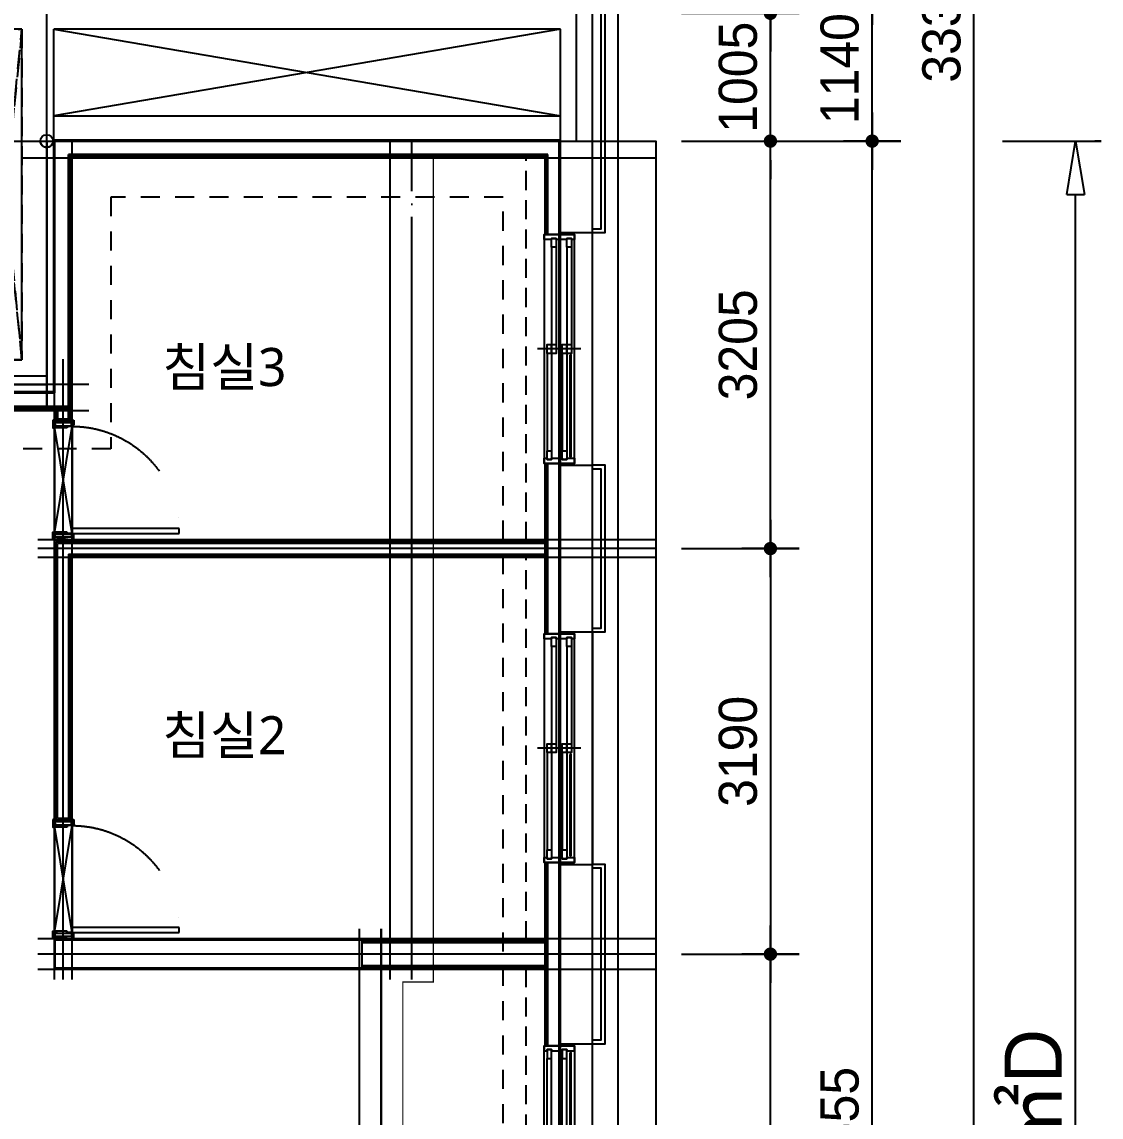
# Model space of a CAD drawing. Header units: millimetres. Extents: x 7086022 to 7120578, y 229555 to 276126.
# Drawn here: x 7112093 to 7120578, y 246333 to 254947 of the extents above; entities that cross this region are included whole.
import ezdxf
from ezdxf.enums import TextEntityAlignment as Align
from ezdxf.xclip import XClip

# ---------------------------------------------------------------- set-up
doc = ezdxf.new("R2010")
doc.units = ezdxf.units.MM
doc.header["$LTSCALE"] = 100
doc.header["$XCLIPFRAME"] = 2
for name, pattern in [('C-302-C-TF_84C+84D+84C$0$CEN', [62, 60, -1, 0, -1]), ('C-302-C-TF_84C+84D+84C$0$HID', [2.3, 1.5, -0.8]), ('C-302-C-TF_84C+84D+84C$0$HID_1', [2.3, 1.5, -0.8]), ('CEN', [62, 60, -1, 0, -1]), ('ST-DASH', [2.7, 1.5, -1.2]), ('U-84D-EX$0$CEN', [62, 60, -1, 0, -1]), ('U-84D-EX$0$DASHDOTX2', [2, 1, -0.5, 0, -0.5]), ('U-84D-EX$0$HID', [2.3, 1.5, -0.8])]:
    doc.linetypes.add(name, pattern=pattern)
doc.layers.get('Defpoints').update_dxf_attribs({"color": 149})
for name, color, linetype in [('AA-BORD-XREF', 15, 'Continuous'), ('BP', 7, 'Continuous'), ('C-302-C-TF_84C+84D+84C$0$CEN', 1, 'C-302-C-TF_84C+84D+84C$0$CEN'), ('C-302-C-TF_84C+84D+84C$0$COL', 2, 'Continuous'), ('C-302-C-TF_84C+84D+84C$0$OPEN', 1, 'C-302-C-TF_84C+84D+84C$0$HID'), ('C-302-C-TF_84C+84D+84C$0$S-구조선', 4, 'Continuous'), ('C-302-C-TF_84C+84D+84C$0$WAL', 3, 'Continuous'), ('CEN', 1, 'CEN'), ('DIM', 7, 'Continuous'), ('TEXT', 2, 'Continuous'), ('U-84D-EX$0$A-커텐박스', 11, 'U-84D-EX$0$HID'), ('U-84D-EX$0$C-DOOR', 1, 'Continuous'), ('U-84D-EX$0$CEN', 1, 'U-84D-EX$0$CEN'), ('U-84D-EX$0$CON', 2, 'Continuous'), ('U-84D-EX$0$DOR', 4, 'Continuous'), ('U-84D-EX$0$FIN', 5, 'Continuous'), ('U-84D-EX$0$INSUL_line', 8, 'Continuous'), ('U-84D-EX$0$S-ELE', 4, 'Continuous'), ('U-84D-EX$0$WIN', 4, 'Continuous'), ('U-84D-EX$0$발코니 입면선', 4, 'Continuous'), ('U-84D-EX$0$확장전', 4, 'U-84D-EX$0$HID'), ('결로방지', 4, 'ST-DASH'), ('기단부-석재', 6, 'Continuous')]:
    doc.layers.add(name, color=color, linetype=linetype)
for name, color, linetype, plot in [('C-302-C-TF_84C+84D+84C$0$기준점', 44, 'Continuous', False), ('CUT-LINE', 105, 'Continuous', False), ('Defpoint', 142, 'Continuous', False), ('U-84D-EX$0$MC', 152, 'Continuous', False), ('U-84D-EX$0$기준점', 44, 'Continuous', False)]:
    doc.layers.add(name, color=color, linetype=linetype, plot=plot)
doc.styles.add('굴림', font='')
doc.styles.add('돋움', font='')
doc.styles.add('맑은 고딕', font='')
doc.styles.get('굴림').set_extended_font_data('Gulim')
doc.styles.get('돋움').set_extended_font_data('Dotum')
doc.styles.get('맑은 고딕').set_extended_font_data('Malgun Gothic')
doc.dimstyles.new('CH-ARROW-100%', dxfattribs={"dimscale": 100, "dimtxt": 4.5, "dimasz": 4.2, "dimexe": 1.5, "dimexo": 2, "dimgap": 1, "dimtad": 1, "dimdec": 0, "dimlunit": 6, "dimtxsty": '돋움', "dimblk": 'CLOSEDBLANK', "dimcen": 1, "dimclrt": 91, "dimadec": 0, "dimazin": 0, "dimtfac": 1, "dimtdec": 0, "dimtix": 1, "dimtmove": 2, "dimatfit": 3, "dimldrblk": 'LEADER-AR', "dimfxl": 1, "dimarcsym": 0})
doc.dimstyles.new('NORMAL', dxfattribs={"dimscale": 40, "dimtxt": 3, "dimasz": 1.5, "dimexe": 1.5, "dimexo": 2, "dimgap": 1, "dimtad": 1, "dimdec": 0, "dimzin": 0, "dimdsep": 46, "dimtxsty": '돋움', "dimblk": 'DOT', "dimblk1": 'NONE', "dimblk2": 'TICK', "dimcen": 0, "dimdle": 1.5, "dimclrd": 7, "dimclre": 7, "dimclrt": 3, "dimadec": 0, "dimazin": 0, "dimtfac": 1, "dimtdec": 0, "dimtix": 1, "dimtmove": 2, "dimatfit": 3, "dimldrblk": 'DOT', "dimfxl": 1, "dimtolj": 1, "dimtzin": 0, "dimarcsym": 0})

# ---------------------------------------------------------------- blocks, each defined once
blk = doc.blocks.new('BORD-302')
at = {"layer": 'Defpoint'}
blk.add_lwpolyline([(-16495, 26275), (11010, 26275), (11010, -9445), (-16495, -9445)], close=True, dxfattribs=at)
blk = doc.blocks.new('C-302-C-TF_84C+84D+84C$0$A$C62283276')
at = {"layer": 'C-302-C-TF_84C+84D+84C$0$기준점'}
for q in [(0, 100), (100, 0)]:
    blk.add_line((0, 0), q, dxfattribs=at)
blk.add_circle((0, 0), 50, dxfattribs=at)
blk = doc.blocks.new('C-302-C-TF_84C+84D+84C$0$S-구조선')
at = {"layer": 'C-302-C-TF_84C+84D+84C$0$S-구조선', "linetype": 'C-302-C-TF_84C+84D+84C$0$HID_1'}
for p, q in [((-9450, 4760), (-9190, 2160)), ((-9450, 2160), (-9190, 4760))]:
    blk.add_line(p, q, dxfattribs=at)
blk.add_lwpolyline([(-9190, 4760), (-9450, 4760), (-9450, 2160), (-9190, 2160)], close=True, dxfattribs=at)
blk = doc.blocks.new('C-302-C-TF_84C+84D+84C', base_point=(0, 0))
at = {"layer": 'C-302-C-TF_84C+84D+84C$0$CEN'}
for p, q in [((0, -1915), (0, 1130)), ((4165, 0), (4165, 1005)), ((-195, 0), (4490, 0)), ((-4920, -1845), (0, -1845)), ((-5035, -1915), (0, -1915))]:
    blk.add_line(p, q, dxfattribs=at)
at = {"layer": 'C-302-C-TF_84C+84D+84C$0$COL'}
for p, q in [((4290, -135), (4290, 1275)), ((-195, 880), (-4795, 880)), ((-195, -1720), (-195, 880)), ((4040, 880), (55, 880)), ((55, -135), (55, 880)), ((4040, -135), (4040, 880)), ((-4795, -1720), (-195, -1720))]:
    blk.add_line(p, q, dxfattribs=at)
at = {"layer": 'C-302-C-TF_84C+84D+84C$0$OPEN'}
for p, q in [((-455, -1720), (-195, 880)), ((-455, 880), (-195, -1720))]:
    blk.add_line(p, q, dxfattribs=at)
at = {"layer": 'C-302-C-TF_84C+84D+84C$0$OPEN', "linetype": 'C-302-C-TF_84C+84D+84C$0$CEN'}
for p, q in [((55, 880), (4040, 200)), ((4040, 880), (55, 200))]:
    blk.add_line(p, q, dxfattribs=at)
at = {"layer": 'C-302-C-TF_84C+84D+84C$0$WAL'}
for p, q in [((55, 200), (4040, 200)), ((55, 10), (4040, 10))]:
    blk.add_line(p, q, dxfattribs=at)
at = {"layer": 'C-302-C-TF_84C+84D+84C$0$S-구조선', "xscale": -1}
blk.add_blockref('C-302-C-TF_84C+84D+84C$0$S-구조선', (-9645, -3880), dxfattribs=at)
at = {"layer": 'C-302-C-TF_84C+84D+84C$0$기준점'}
blk.add_blockref('C-302-C-TF_84C+84D+84C$0$A$C62283276', (0, 0), dxfattribs=at)
blk = doc.blocks.new('U-84D-EX$0$WIN_2_1800')
at = {"layer": 'U-84D-EX$0$WIN'}
blk.add_line((0, -290), (0, 50), dxfattribs=at)
at = {"layer": 'U-84D-EX$0$WIN', "color": 5, "linetype": 'Continuous'}
for p, q in [((-800, -60), (-35, -60)), ((35, -24), (800, -24)), ((35, -60), (800, -60)), ((-800, -96), (-35, -96)), ((35, -144), (800, -144)), ((-800, -180), (-35, -180)), ((-800, -216), (-35, -216)), ((35, -180), (800, -180))]:
    blk.add_line(p, q, dxfattribs=at)
at = {"layer": 'U-84D-EX$0$WIN'}
for points in [[(-860, -96), (-870, -96), (-870, -60), (-860, -60), (-860, 0), (-900, 0), (-900, -120), (-860, -120)], [(-900, 0), (900, 0), (900, -120), (-900, -120)], [(860, -24), (870, -24), (870, -60), (860, -60), (860, -120), (900, -120), (900, 0), (860, 0)], [(-870, -96), (-800, -96), (-800, -60), (-870, -60)], [(-35, -60), (35, -60), (35, -24), (-35, -24)], [(-35, -96), (35, -96), (35, -60), (-35, -60)], [(870, -24), (800, -24), (800, -60), (870, -60)], [(-860, -216), (-870, -216), (-870, -180), (-860, -180), (-860, -120), (-900, -120), (-900, -240), (-860, -240)], [(-900, -120), (900, -120), (900, -240), (-900, -240)], [(-35, -180), (35, -180), (35, -144), (-35, -144)], [(870, -144), (800, -144), (800, -180), (870, -180)], [(860, -144), (870, -144), (870, -180), (860, -180), (860, -240), (900, -240), (900, -120), (860, -120)], [(-870, -216), (-800, -216), (-800, -180), (-870, -180)], [(-35, -216), (35, -216), (35, -180), (-35, -180)]]:
    blk.add_lwpolyline(points, close=True, dxfattribs=at)
blk = doc.blocks.new('U-84D-EX$0$A$C42d6a0a8')
at = {"layer": 'U-84D-EX$0$C-DOOR'}
for p, q in [((0, 49), (-140, 891)), ((-140, 891), (-140, 49)), ((-140, 49), (0, 891)), ((0, 891), (0, 49))]:
    blk.add_line(p, q, dxfattribs=at)
at = {"layer": 'U-84D-EX$0$C-DOOR', "linetype": 'U-84D-EX$0$DASHDOTX2', "ltscale": 8}
blk.add_arc((-139.3, 47.3), 843.7, 90.04682, 177.16563, dxfattribs=at)
at = {"layer": 'U-84D-EX$0$DOR'}
for p, q in [((-152, 940), (-152, 900)), ((-145, 940), (-152, 940)), ((-152, 900), (-140, 900)), ((-145, 935), (-145, 940)), ((-140, 935), (-145, 935)), ((-140, 900), (-140, 935)), ((-140, 912), (-140, 920)), ((-140, 920), (0, 920)), ((-135, 912), (-140, 912)), ((-135, 911), (-140, 911)), ((-140, 911), (-140, 891)), ((-140, 891), (-90, 891)), ((-135, 896), (-135, 912)), ((-135, 896), (-135, 911)), ((-5, 896), (-135, 896)), ((-90, 896), (-135, 896)), ((-89, 890), (-100, 890)), ((-100, 890), (-100, 880)), ((-100, 880), (-10, 880)), ((-90, 891), (-90, 896)), ((-21, 895), (-89, 895)), ((-89, 895), (-89, 890)), ((-21, 890), (-21, 895)), ((-10, 890), (-21, 890)), ((-10, 880), (-10, 890)), ((0, 912), (-5, 912)), ((-5, 912), (-5, 896)), ((0, 920), (0, 912)), ((-982, 49), (-982, 89)), ((-982, 89), (-140, 89)), ((-140, 89), (-140, 49)), ((-140, 49), (-982, 49)), ((-152, 0), (-152, 40)), ((-152, 40), (-140, 40)), ((-145, 0), (-152, 0)), ((-140, 5), (-145, 5)), ((-145, 5), (-145, 0)), ((-140, 49), (-90, 49)), ((-140, 29), (-140, 49)), ((-140, 40), (-140, 5)), ((-135, 29), (-140, 29)), ((-135, 28), (-140, 28)), ((-140, 28), (-140, 20)), ((-140, 20), (0, 20)), ((-5, 44), (-135, 44)), ((-135, 44), (-135, 28)), ((-90, 44), (-135, 44)), ((-135, 44), (-135, 29)), ((-100, 50), (-100, 60)), ((-100, 60), (-10, 60)), ((-89, 50), (-100, 50)), ((-90, 49), (-90, 44)), ((-89, 45), (-89, 50)), ((-21, 45), (-89, 45)), ((-10, 50), (-21, 50)), ((-21, 50), (-21, 45)), ((-10, 60), (-10, 50)), ((-5, 28), (-5, 44)), ((0, 28), (-5, 28)), ((0, 20), (0, 28))]:
    blk.add_line(p, q, dxfattribs=at)
at = {"layer": 'U-84D-EX$0$DOR', "color": 8}
for p, q in [((-140, 0), (-140, 20)), ((-140, 20), (0, 20)), ((0, 20), (-140, 0)), ((0, 0), (-140, 0)), ((0, 20), (0, 0))]:
    blk.add_line(p, q, dxfattribs=at)
at = {"layer": 'U-84D-EX$0$DOR'}
for points in [[(0, 891), (-20, 891), (-20, 896), (-5, 896), (-5, 911), (0, 911)], [(12, 940), (12, 880), (0, 880), (0, 935), (5, 935), (5, 940)], [(0, 49), (-20, 49), (-20, 44), (-5, 44), (-5, 29), (0, 29)], [(12, 0), (12, 60), (0, 60), (0, 5), (5, 5), (5, 0)]]:
    blk.add_lwpolyline(points, close=True, dxfattribs=at)
blk = doc.blocks.new('U-84D-EX$0$A$C62283276')
at = {"layer": 'U-84D-EX$0$기준점'}
for q in [(0, 100), (100, 0)]:
    blk.add_line((0, 0), q, dxfattribs=at)
blk.add_circle((0, 0), 50, dxfattribs=at)
blk = doc.blocks.new('U-84D-EX$0$S-CEN')
at = {"layer": 'U-84D-EX$0$S-ELE', "color": 8, "linetype": 'U-84D-EX$0$CEN'}
for p, q in [((-1915, 3960), (-1915, 8730)), ((-6395, -500), (-6395, 4360)), ((200, 4290), (-2120, 4290)), ((-6195, 1660), (-16155, 1660)), ((-6595, 1420), (200, 1420)), ((-16155, 0), (200, 0))]:
    blk.add_line(p, q, dxfattribs=at)
at = {"layer": 'U-84D-EX$0$S-ELE', "color": 4}
for p, q in [((-10430, 250), (-7100, 250)), ((-5690, 250), (-3860, 250)), ((-2550, 250), (-720, 250)), ((-10430, 0), (-7100, 0)), ((-5690, 0), (-3860, 0)), ((-2550, 0), (-720, 0))]:
    blk.add_line(p, q, dxfattribs=at)
blk = doc.blocks.new('U-84D-EX$0$A$C16fea984')
at = {"layer": 'U-84D-EX$0$WIN'}
for p, q in [((1000, -50), (1000, 290)), ((2300, -50), (2300, 290))]:
    blk.add_line(p, q, dxfattribs=at)
at = {"layer": 'U-84D-EX$0$WIN', "color": 5, "linetype": 'Continuous'}
for p, q in [((965, 216), (100, 216)), ((965, 180), (100, 180)), ((1035, 180), (2265, 180)), ((2335, 216), (3200, 216)), ((2335, 180), (3200, 180)), ((965, 96), (100, 96)), ((1035, 144), (2265, 144)), ((2335, 96), (3200, 96)), ((965, 60), (100, 60)), ((1035, 60), (2265, 60)), ((1035, 24), (2265, 24)), ((2335, 60), (3200, 60))]:
    blk.add_line(p, q, dxfattribs=at)
at = {"layer": 'U-84D-EX$0$WIN'}
for points in [[(0, 240), (3300, 240), (3300, 120), (0, 120)], [(40, 216), (30, 216), (30, 180), (40, 180), (40, 120), (0, 120), (0, 240), (40, 240)], [(30, 216), (100, 216), (100, 180), (30, 180)], [(1035, 180), (965, 180), (965, 216), (1035, 216)], [(1035, 144), (965, 144), (965, 180), (1035, 180)], [(2265, 180), (2335, 180), (2335, 216), (2265, 216)], [(2265, 144), (2335, 144), (2335, 180), (2265, 180)], [(3270, 216), (3200, 216), (3200, 180), (3270, 180)], [(3260, 216), (3270, 216), (3270, 180), (3260, 180), (3260, 120), (3300, 120), (3300, 240), (3260, 240)], [(0, 120), (3300, 120), (3300, 0), (0, 0)], [(40, 96), (30, 96), (30, 60), (40, 60), (40, 0), (0, 0), (0, 120), (40, 120)], [(30, 96), (100, 96), (100, 60), (30, 60)], [(1035, 60), (965, 60), (965, 96), (1035, 96)], [(2265, 60), (2335, 60), (2335, 96), (2265, 96)], [(3270, 96), (3200, 96), (3200, 60), (3270, 60)], [(3260, 96), (3270, 96), (3270, 60), (3260, 60), (3260, 0), (3300, 0), (3300, 120), (3260, 120)], [(1035, 24), (965, 24), (965, 60), (1035, 60)], [(2265, 24), (2335, 24), (2335, 60), (2265, 60)]]:
    blk.add_lwpolyline(points, close=True, dxfattribs=at)
blk = doc.blocks.new('*U120')
at = {"layer": 'U-84D-EX$0$WIN'}
blk.add_line((15, 8), (910, 8), dxfattribs=at)
at = {"layer": 'U-84D-EX$0$WIN', "color": 8}
blk.add_lwpolyline([(15, 13.4), (910, 13.4), (910, 2.6), (15, 2.6)], close=True, dxfattribs=at)
blk = doc.blocks.new('*U121')
at = {"layer": 'U-84D-EX$0$WIN'}
blk.add_line((15, 8), (810, 8), dxfattribs=at)
at = {"layer": 'U-84D-EX$0$WIN', "color": 8}
blk.add_lwpolyline([(15, 13.4), (810, 13.4), (810, 2.6), (15, 2.6)], close=True, dxfattribs=at)
blk = doc.blocks.new('U-84D-EX', base_point=(0, 0))
at = {"layer": 'U-84D-EX$0$A-커텐박스'}
for p, q in [((-4410, -9945), (110, -9945)), ((330, -9945), (3345, -9945)), ((3470, -9945), (6490, -9945))]:
    blk.add_line(p, q, dxfattribs=at)
at = {"layer": 'U-84D-EX$0$CEN'}
for p, q in [((4700, -6505), (4700, -1735)), ((220, -10965), (220, -6105)), ((3410, -10965), (3410, -6105)), ((4495, -6175), (6815, -6175)), ((20, -6305), (4900, -6305)), ((-9540, -8805), (420, -8805)), ((20, -9045), (6815, -9045)), ((-9540, -10465), (6815, -10465))]:
    blk.add_line(p, q, dxfattribs=at)
at = {"layer": 'U-84D-EX$0$CON'}
for p, q in [((4645, -1990), (4645, -6230)), ((110, -8655), (110, -6240)), ((330, -6240), (110, -6240)), ((330, -8655), (330, -6240)), ((4645, -6230), (6625, -6230)), ((110, -8655), (330, -8655)), ((-485, -10215), (-485, -10465)), ((-485, -10215), (-485, -10465)), ((-485, -10215), (925, -10215)), ((925, -10215), (925, -10465)), ((925, -10215), (925, -10465)), ((2755, -10215), (2755, -10465)), ((2755, -10215), (2755, -10465)), ((2755, -10215), (4065, -10215)), ((4065, -10215), (4065, -10465)), ((4065, -10215), (4065, -10465)), ((5895, -10215), (5895, -10465)), ((5895, -10215), (5895, -10465)), ((5895, -10215), (6625, -10215)), ((-485, -10465), (925, -10465)), ((2755, -10465), (4065, -10465)), ((5895, -10465), (6615, -10465))]:
    blk.add_line(p, q, dxfattribs=at)
at = {"layer": 'U-84D-EX$0$FIN'}
for p, q in [((4505, -5010), (4505, -6365)), ((4520, -5010), (4520, -6355)), ((1270, -6240), (3470, -6240)), ((1270, -6240), (1270, -6365)), ((1280, -6250), (3460, -6250)), ((1280, -6250), (1280, -6355)), ((1290, -6260), (3450, -6260)), ((1290, -6260), (1290, -6345)), ((3450, -10095), (3450, -6260)), ((3460, -10095), (3460, -6250)), ((3470, -10095), (3470, -6240)), ((3345, -6365), (1270, -6365)), ((3355, -6355), (1280, -6355)), ((3365, -6345), (1290, -6345)), ((3345, -6365), (3345, -10095)), ((3355, -6355), (3355, -10095)), ((3365, -6345), (3365, -10095)), ((4505, -6365), (6490, -6365)), ((4520, -6355), (6500, -6355)), ((6490, -10095), (6490, -6365)), ((6500, -10105), (6500, -6355)), ((-500, -10095), (940, -10095)), ((-500, -10105), (940, -10105)), ((2740, -10095), (4080, -10095)), ((2740, -10105), (4080, -10105)), ((5880, -10095), (6490, -10095)), ((5880, -10105), (6500, -10105))]:
    blk.add_line(p, q, dxfattribs=at)
for points in [[(4505, -6240), (4410, -6240), (4410, -6365), (4505, -6365)], [(4505, -6250), (4420, -6250), (4420, -6355), (4505, -6355)], [(4505, -6260), (4430, -6260), (4430, -6345), (4505, -6345)], [(110, -8655), (110, -10095)], [(120, -8655), (120, -10095)], [(130, -8655), (130, -10095)], [(310, -10095), (310, -8655)], [(320, -10095), (320, -8655)], [(330, -10095), (330, -8655)]]:
    blk.add_lwpolyline(points, dxfattribs=at)
at = {"layer": 'U-84D-EX$0$INSUL_line'}
for p, q in [((4635, -2000), (4635, -6240)), ((4530, -2105), (4530, -6345)), ((4635, -6240), (6615, -6240)), ((4530, -6345), (6510, -6345)), ((6510, -10115), (6510, -6345)), ((-500, -10115), (940, -10115)), ((2740, -10115), (4080, -10115)), ((5880, -10115), (6510, -10115)), ((-500, -10205), (940, -10205)), ((2740, -10205), (4080, -10205)), ((5880, -10205), (6615, -10205))]:
    blk.add_line(p, q, dxfattribs=at)
at = {"layer": 'U-84D-EX$0$MC'}
for p, q in [((4495, -4765), (4495, -6505)), ((6480, -10965), (6480, -5975)), ((100, -10965), (100, -6105)), ((340, -10965), (340, -6105)), ((3340, -10965), (3340, -6105)), ((3480, -10965), (3480, -6105)), ((20, -6235), (4900, -6235)), ((20, -6375), (6815, -6375)), ((-9540, -8635), (420, -8635)), ((20, -8875), (6815, -8875))]:
    blk.add_line(p, q, dxfattribs=at)
at = {"layer": 'U-84D-EX$0$발코니 입면선'}
for p, q in [((-3815, -10465), (-485, -10465)), ((-3815, -10465), (-485, -10465)), ((2755, -10465), (925, -10465)), ((2755, -10465), (925, -10465)), ((4065, -10465), (5895, -10465)), ((4065, -10465), (5895, -10465))]:
    blk.add_line(p, q, dxfattribs=at)
at = {"layer": 'U-84D-EX$0$확장전', "const_width": 10}
for points in [[(110, -8635), (-4410, -8635)], [(6490, -8875), (330, -8875)], [(6490, -9215), (0, -9215), (0, -8975), (-4410, -8975)]]:
    blk.add_lwpolyline(points, dxfattribs=at)
blk.add_blockref('U-84D-EX$0$A$C16fea984', (-3800, -10325))
at = {"xscale": -1}
for name, p in [('*U120', (-540, -10301)), ('*U121', (1805, -10301)), ('*U121', (4945, -10301))]:
    blk.add_blockref(name, p, dxfattribs=at)
at = {"layer": 'U-84D-EX$0$DOR', "xscale": -1, "rotation": 270}
for p in [(340, -6235), (3480, -6235)]:
    blk.add_blockref('U-84D-EX$0$A$C42d6a0a8', p, dxfattribs=at)
at = {"layer": 'U-84D-EX$0$S-ELE'}
blk.add_blockref('U-84D-EX$0$S-CEN', (6615, -10465), dxfattribs=at)
at = {"layer": 'U-84D-EX$0$WIN', "xscale": -1}
for p in [(1840, -10085), (4980, -10085)]:
    blk.add_blockref('U-84D-EX$0$WIN_2_1800', p, dxfattribs=at)
at = {"layer": 'U-84D-EX$0$기준점'}
blk.add_blockref('U-84D-EX$0$A$C62283276', (6615, -6175), dxfattribs=at)
blk = doc.blocks.new('DOT')
at = {"layer": 'DIM'}
blk.add_line((0, 1.5), (0, -1.5), dxfattribs=at)
at = {"layer": 'DIM', "linetype": 'Continuous'}
blk.add_line((-1.5, 0), (1.5, 0), dxfattribs=at)
at = {"layer": 'DIM', "const_width": 0.35}
blk.add_lwpolyline([(-0.175, 0, 1), (0.175, 0, 1)], format="xyb", close=True, dxfattribs=at)
blk = doc.blocks.new('*D51')
at = {"layer": 'Defpoints', "color": 0, "transparency": 16777216}
for p in [(31405, -4800), (33105, -4800), (31405, -21325)]:
    blk.add_point(p, dxfattribs=at)
at = {"layer": 'DIM', "color": 7, "lineweight": -2, "transparency": 16777216}
for p, q in [((31605, -4800), (33255, -4800)), ((33105, -21175), (33105, -4950)), ((31605, -21325), (33255, -21325))]:
    blk.add_line(p, q, dxfattribs=at)
at = {"layer": 'DIM', "color": 7, "lineweight": -2, "transparency": 16777216, "xscale": 150, "yscale": 150, "zscale": 150}
for p, rotation in [((33105, -4800), 90), ((33105, -21325), 270)]:
    blk.add_blockref('DOT', p, dxfattribs=dict(at, rotation=rotation))
at = {"layer": 'DIM', "color": 3, "transparency": 16777216, "insert": (32850.8, -13062.5), "char_height": 300, "attachment_point": 5, "rotation": 90, "style": '굴림'}
blk.add_mtext('\\A1;16525', dxfattribs=at)
blk = doc.blocks.new('_None')
blk = doc.blocks.new('_Oblique')
at = {"color": 0, "linetype": 'ByBlock', "lineweight": -2}
blk.add_line((-0.5, -0.5), (0.5, 0.5), dxfattribs=at)
blk = doc.blocks.new('TICK')
at = {"layer": 'Defpoints', "color": 0, "linetype": 'ByBlock'}
blk.add_point((0, 0), dxfattribs=at)
at = {"layer": 'DIM'}
blk.add_line((0, 1.6875), (0, -1.6875), dxfattribs=at)
at = {"layer": 'DIM', "linetype": 'Continuous'}
blk.add_line((-1.6875, 0), (1.6875, 0), dxfattribs=at)
at = {"color": 7, "linetype": 'ByBlock', "xscale": 1.6875, "yscale": 1.6875, "zscale": 1.6875}
blk.add_blockref('_Oblique', (0, 0), dxfattribs=at)
blk = doc.blocks.new('_ClosedBlank')
at = {"color": 0, "linetype": 'ByBlock', "lineweight": -2}
for p, q in [((-1, 0.167), (0, 0)), ((-1, 0.167), (-1, -0.167)), ((0, 0), (-1, -0.167))]:
    blk.add_line(p, q, dxfattribs=at)
blk = doc.blocks.new('*D52')
at = {"layer": 'Defpoints', "color": 0, "transparency": 16777216}
for p in [(34705, -22465), (34705, -22465), (34705, -38125.5)]:
    blk.add_point(p, dxfattribs=at)
at = {"layer": 'DIM', "color": 0, "lineweight": -2, "transparency": 16777216}
for p, q in [((34905, -22465), (34855, -22465)), ((34705, -37705.5), (34705, -22885)), ((34905, -38125.5), (34855, -38125.5))]:
    blk.add_line(p, q, dxfattribs=at)
at = {"layer": 'DIM', "color": 0, "lineweight": -2, "transparency": 16777216, "xscale": 420, "yscale": 420, "zscale": 420}
for p, rotation in [((34705, -22465), 90), ((34705, -38125.5), 270)]:
    blk.add_blockref('_ClosedBlank', p, dxfattribs=dict(at, rotation=rotation))
at = {"layer": 'DIM', "color": 91, "transparency": 16777216, "insert": (34374, -30295.3), "char_height": 450, "attachment_point": 5, "rotation": 90, "style": '굴림'}
blk.add_mtext('{\\C3;84㎡D}', dxfattribs=at)
blk = doc.blocks.new('LEADER-AR')
at = {"layer": 'DIM'}
blk.add_hatch(color=256, dxfattribs=at).paths.add_polyline_path([(-1, -0.167), (0, 0), (-1, 0.167)])
blk.add_lwpolyline([(-1, -0.167), (0, 0), (-1, 0.167)], close=True, dxfattribs=at)
blk = doc.blocks.new('*D53')
at = {"layer": 'Defpoints', "color": 0, "transparency": 16777216}
for p in [(31405, -4800), (33905, -4800), (31405, -38120)]:
    blk.add_point(p, dxfattribs=at)
at = {"layer": 'DIM', "color": 7, "lineweight": -2, "transparency": 16777216}
for p, q in [((31605, -4800), (34055, -4800)), ((33905, -37970), (33905, -4950)), ((31605, -38120), (34055, -38120))]:
    blk.add_line(p, q, dxfattribs=at)
at = {"layer": 'DIM', "color": 7, "lineweight": -2, "transparency": 16777216, "xscale": 150, "yscale": 150, "zscale": 150}
for p, rotation in [((33905, -4800), 90), ((33905, -38120), 270)]:
    blk.add_blockref('DOT', p, dxfattribs=dict(at, rotation=rotation))
at = {"layer": 'DIM', "color": 3, "transparency": 16777216, "insert": (33651.2, -21460), "char_height": 300, "attachment_point": 5, "rotation": 90, "style": '굴림'}
blk.add_mtext('\\A1;33320', dxfattribs=at)
blk = doc.blocks.new('*D54')
at = {"layer": 'Defpoints', "color": 0, "transparency": 16777216}
for p in [(31405, -21325), (33105, -21325), (31405, -22465)]:
    blk.add_point(p, dxfattribs=at)
at = {"layer": 'DIM', "color": 7, "lineweight": -2, "transparency": 16777216}
for p, q in [((31605, -21325), (33255, -21325)), ((33105, -22315), (33105, -21475)), ((31605, -22465), (33255, -22465))]:
    blk.add_line(p, q, dxfattribs=at)
at = {"layer": 'DIM', "color": 7, "lineweight": -2, "transparency": 16777216, "xscale": 150, "yscale": 150, "zscale": 150}
for p, rotation in [((33105, -21325), 90), ((33105, -22465), 270)]:
    blk.add_blockref('DOT', p, dxfattribs=dict(at, rotation=rotation))
at = {"layer": 'DIM', "color": 3, "transparency": 16777216, "insert": (32850.8, -21895), "char_height": 300, "attachment_point": 5, "rotation": 90, "style": '굴림'}
blk.add_mtext('\\A1;1140', dxfattribs=at)
blk = doc.blocks.new('*D12')
at = {"layer": 'Defpoints', "color": 0, "transparency": 16777216}
for p in [(31405, -21325), (32305, -21325), (31405, -21460)]:
    blk.add_point(p, dxfattribs=at)
at = {"layer": 'DIM', "color": 7, "lineweight": -2, "transparency": 16777216}
for p, q in [((32305, -21175), (32305, -21025)), ((31605, -21325), (32455, -21325)), ((32305, -21460), (32305, -21325)), ((31605, -21460), (32455, -21460)), ((32305, -21610), (32305, -21760))]:
    blk.add_line(p, q, dxfattribs=at)
at = {"layer": 'DIM', "color": 7, "lineweight": -2, "transparency": 16777216, "xscale": 150, "yscale": 150, "zscale": 150}
for p, rotation in [((32305, -21325), 270), ((32305, -21460), 90)]:
    blk.add_blockref('DOT', p, dxfattribs=dict(at, rotation=rotation))
at = {"layer": 'DIM', "color": 3, "transparency": 16777216, "insert": (32050.8, -21014.2), "char_height": 300, "attachment_point": 5, "rotation": 90, "style": '굴림'}
blk.add_mtext('\\A1;135', dxfattribs=at)
blk = doc.blocks.new('*D13')
at = {"layer": 'Defpoints', "color": 0, "transparency": 16777216}
for p in [(31405, -21460), (32305, -21460), (31405, -22465)]:
    blk.add_point(p, dxfattribs=at)
at = {"layer": 'DIM', "color": 7, "lineweight": -2, "transparency": 16777216}
for p, q in [((32305, -21310), (32305, -21160)), ((31605, -21460), (32455, -21460)), ((32305, -22465), (32305, -21460)), ((31605, -22465), (32455, -22465)), ((32305, -22615), (32305, -22765))]:
    blk.add_line(p, q, dxfattribs=at)
at = {"layer": 'DIM', "color": 7, "lineweight": -2, "transparency": 16777216, "xscale": 150, "yscale": 150, "zscale": 150}
for p, rotation in [((32305, -21460), 270), ((32305, -22465), 90)]:
    blk.add_blockref('DOT', p, dxfattribs=dict(at, rotation=rotation))
at = {"layer": 'DIM', "color": 3, "transparency": 16777216, "insert": (32050.8, -21962.5), "char_height": 300, "attachment_point": 5, "rotation": 90, "style": '굴림'}
blk.add_mtext('\\A1;1005', dxfattribs=at)
blk = doc.blocks.new('*D14')
at = {"layer": 'Defpoints', "color": 0, "transparency": 16777216}
for p in [(31405, -22465), (32305, -22465), (31405, -25670)]:
    blk.add_point(p, dxfattribs=at)
at = {"layer": 'DIM', "color": 7, "lineweight": -2, "transparency": 16777216}
for p, q in [((31605, -22465), (32455, -22465)), ((32305, -25520), (32305, -22615)), ((31605, -25670), (32455, -25670))]:
    blk.add_line(p, q, dxfattribs=at)
at = {"layer": 'DIM', "color": 7, "lineweight": -2, "transparency": 16777216, "xscale": 150, "yscale": 150, "zscale": 150}
for p, rotation in [((32305, -22465), 90), ((32305, -25670), 270)]:
    blk.add_blockref('DOT', p, dxfattribs=dict(at, rotation=rotation))
at = {"layer": 'DIM', "color": 3, "transparency": 16777216, "insert": (32051.2, -24067.5), "char_height": 300, "attachment_point": 5, "rotation": 90, "style": '굴림'}
blk.add_mtext('\\A1;3205', dxfattribs=at)
blk = doc.blocks.new('*D15')
at = {"layer": 'Defpoints', "color": 0, "transparency": 16777216}
for p in [(31405, -28860), (32305, -28860), (31405, -33600)]:
    blk.add_point(p, dxfattribs=at)
at = {"layer": 'DIM', "color": 7, "lineweight": -2, "transparency": 16777216}
for p, q in [((31605, -28860), (32455, -28860)), ((32305, -33450), (32305, -29010)), ((31605, -33600), (32455, -33600))]:
    blk.add_line(p, q, dxfattribs=at)
at = {"layer": 'DIM', "color": 7, "lineweight": -2, "transparency": 16777216, "xscale": 150, "yscale": 150, "zscale": 150}
for p, rotation in [((32305, -28860), 90), ((32305, -33600), 270)]:
    blk.add_blockref('DOT', p, dxfattribs=dict(at, rotation=rotation))
at = {"layer": 'DIM', "color": 3, "transparency": 16777216, "insert": (32050.8, -31230), "char_height": 300, "attachment_point": 5, "rotation": 90, "style": '굴림'}
blk.add_mtext('\\A1;4740', dxfattribs=at)
blk = doc.blocks.new('*D17')
at = {"layer": 'Defpoints', "color": 0, "transparency": 16777216}
for p in [(31405, -22465), (33105, -22465), (31405, -38120)]:
    blk.add_point(p, dxfattribs=at)
at = {"layer": 'DIM', "color": 7, "lineweight": -2, "transparency": 16777216}
for p, q in [((31605, -22465), (33255, -22465)), ((33105, -37970), (33105, -22615)), ((31605, -38120), (33255, -38120))]:
    blk.add_line(p, q, dxfattribs=at)
at = {"layer": 'DIM', "color": 7, "lineweight": -2, "transparency": 16777216, "xscale": 150, "yscale": 150, "zscale": 150}
for p, rotation in [((33105, -22465), 90), ((33105, -38120), 270)]:
    blk.add_blockref('DOT', p, dxfattribs=dict(at, rotation=rotation))
at = {"layer": 'DIM', "color": 3, "transparency": 16777216, "insert": (32850.8, -30292.5), "char_height": 300, "attachment_point": 5, "rotation": 90, "style": '굴림'}
blk.add_mtext('\\A1;15655', dxfattribs=at)
blk = doc.blocks.new('*D66')
at = {"layer": 'Defpoints', "color": 0, "transparency": 16777216}
for p in [(31405, -18120), (31405, -21325), (32305, -21325)]:
    blk.add_point(p, dxfattribs=at)
at = {"layer": 'DIM', "color": 7, "lineweight": -2, "transparency": 16777216}
for p, q in [((31605, -18120), (32455, -18120)), ((32305, -18270), (32305, -21175)), ((31605, -21325), (32455, -21325))]:
    blk.add_line(p, q, dxfattribs=at)
at = {"layer": 'DIM', "color": 7, "lineweight": -2, "transparency": 16777216, "xscale": 150, "yscale": 150, "zscale": 150}
for p, rotation in [((32305, -18120), 90), ((32305, -21325), 270)]:
    blk.add_blockref('DOT', p, dxfattribs=dict(at, rotation=rotation))
at = {"layer": 'DIM', "color": 3, "transparency": 16777216, "insert": (32051.2, -19722.5), "char_height": 300, "attachment_point": 5, "rotation": 90, "style": '굴림'}
blk.add_mtext('\\A1;3205', dxfattribs=at)
blk = doc.blocks.new('*D67')
at = {"layer": 'Defpoints', "color": 0, "transparency": 16777216}
for p in [(31405, -25670), (31405, -28860), (32305, -28860)]:
    blk.add_point(p, dxfattribs=at)
at = {"layer": 'DIM', "color": 7, "lineweight": -2, "transparency": 16777216}
for p, q in [((31605, -25670), (32455, -25670)), ((32305, -25820), (32305, -28710)), ((31605, -28860), (32455, -28860))]:
    blk.add_line(p, q, dxfattribs=at)
at = {"layer": 'DIM', "color": 7, "lineweight": -2, "transparency": 16777216, "xscale": 150, "yscale": 150, "zscale": 150}
for p, rotation in [((32305, -25670), 90), ((32305, -28860), 270)]:
    blk.add_blockref('DOT', p, dxfattribs=dict(at, rotation=rotation))
at = {"layer": 'DIM', "color": 3, "transparency": 16777216, "insert": (32050.8, -27265), "char_height": 300, "attachment_point": 5, "rotation": 90, "style": '굴림'}
blk.add_mtext('\\A1;3190', dxfattribs=at)
blk = doc.blocks.new('302 NAME')
at = {"layer": 'TEXT', "linetype": 'Continuous', "style": '맑은 고딕'}
for s, p in [('침실3', (7113684.6, 252233)), ('침실2', (7113684.6, 249336.6))]:
    blk.add_text(s, height=300, dxfattribs=at).set_placement(p, align=Align.MIDDLE_CENTER)
blk = doc.blocks.new('A$C9892afa6')
at = {"layer": 'TEXT'}
blk.add_blockref('302 NAME', (-7090708.1, -240124.9), dxfattribs=at)
blk = doc.blocks.new('기단부-302-TF')
at = {"layer": '기단부-석재'}
for points in [[(13935, -2115), (14035, -2115), (14035, 465), (13935, 465)], [(13935, -2085), (14005, -2085), (14005, 435), (13935, 435)], [(13935, -5255), (14035, -5255), (14035, -3945), (13935, -3945)], [(13935, -5225), (14005, -5225), (14005, -3975), (13935, -3975)], [(13935, -8495), (14035, -8495), (14035, -7085), (13935, -7085)], [(13935, -8465), (14005, -8465), (14005, -7115), (13935, -7115)]]:
    blk.add_lwpolyline(points, dxfattribs=at)
blk = doc.blocks.new('DIM-302-TF')
at = {"layer": 'DIM'}
blk.add_line((34130, -22465), (34905, -22465), dxfattribs=at)
for base, p1, p2, angle, picture, middle in [((33105, -4800), (31405, -21325), (31405, -4800), 270, '*D51', (32850.8, -13062.5)), ((33905, -4800), (31405, -38120), (31405, -4800), 270, '*D53', (33651.2, -21460)), ((32305, -21325), (31405, -18120), (31405, -21325), 90, '*D66', (32051.2, -19722.5)), ((33105, -21325), (31405, -22465), (31405, -21325), 270, '*D54', (32850.8, -21895)), ((32305, -21460), (31405, -22465), (31405, -21460), 270, '*D13', (32050.8, -21962.5)), ((32305, -22465), (31405, -25670), (31405, -22465), 270, '*D14', (32051.2, -24067.5)), ((33105, -22465), (31405, -38120), (31405, -22465), 270, '*D17', (32850.8, -30292.5)), ((32305, -28860), (31405, -25670), (31405, -28860), 90, '*D67', (32050.8, -27265)), ((32305, -28860), (31405, -33600), (31405, -28860), 270, '*D15', (32050.8, -31230))]:
    dim = blk.add_linear_dim(base=base, p1=p1, p2=p2, angle=angle, dimstyle='NORMAL', override={"dimscale": 100, "dimtxsty": '굴림'}, dxfattribs=at)
    dim.commit()
    dim.dimension.update_dxf_attribs({"geometry": picture, "text_midpoint": middle})
dim = blk.add_linear_dim(base=(32305, -21325), p1=(31405, -21460), p2=(31405, -21325), angle=270, dimstyle='NORMAL', override={"dimscale": 100, "dimtxsty": '굴림'}, dxfattribs=at)
dim.commit()
dim.dimension.update_dxf_attribs({"geometry": '*D12', "text_midpoint": (32050.8, -21014.2), "dimtype": 128})
dim = blk.add_linear_dim(base=(34705, -22465), p1=(34705, -38125.5), p2=(34705, -22465), angle=90, text='{\\C3;84㎡D}', dimstyle='CH-ARROW-100%', override={"dimtxsty": '굴림'}, dxfattribs=at)
dim.commit()
dim.dimension.update_dxf_attribs({"geometry": '*D52', "text_midpoint": (34374, -30295.3)})

msp = doc.modelspace()

# ---------------------------------------------------------------- linework, layer by layer
at = {"layer": 'CUT-LINE'}
msp.add_lwpolyline([(7106113.1, 247719.9), (7109113.1, 247719.9), (7109113.1, 249939.9), (7108048.1, 249939.9), (7108048.1, 254009.9), (7117078.1, 254009.9), (7117078.1, 237854.9), (7106130.4, 237854.9)], close=True, dxfattribs=at)

# ---------------------------------------------------------------- block references
at = {"layer": 'AA-BORD-XREF'}
msp.add_blockref('BORD-302', (7105768.1, 246599.9), dxfattribs=at)
at = {"layer": 'BP'}
msp.add_blockref('C-302-C-TF_84C+84D+84C', (7112288.1, 254009.9), dxfattribs=at)

# ---------------------------------------------------------------- next in the draw order: block references
ref = msp.add_blockref('U-84D-EX', (7106113.1, 247394.9), dxfattribs=dict(at, rotation=90))
XClip(ref).set_block_clipping_path([(324.9999999999, 0), (324.9999999967, -2999.9999999991), (2544.9999999997, -2999.9999999991), (2544.9999999997, -1934.9999999991), (6614.9999999999, -1934.9999999991), (6614.9999999999, -10964.9999999991), (-9540.0000000001, -10964.9999999991), (-9540.0000000001, -17.3253110833)])

# ---------------------------------------------------------------- next in the draw order: linework, layer by layer
at = {"layer": '결로방지'}
msp.add_lwpolyline([(7114428.1, 242984.9), (7114428.1, 243314.9), (7115878.1, 243314.9), (7115878.1, 253569.9), (7112793.1, 253569.9), (7112793.1, 251589.9), (7108553.1, 251589.9), (7108553.1, 250389.9), (7109813.1, 250389.9), (7109813.1, 246889.9), (7106238.1, 246889.9)], dxfattribs=at)

# ---------------------------------------------------------------- next in the draw order: block references
at = {"layer": 'BP'}
msp.add_blockref('A$C9892afa6', (7090708.1, 240124.9), dxfattribs=at)
at = {"layer": 'CEN'}
msp.add_blockref('DIM-302-TF', (7085673.1, 276474.9), dxfattribs=at)
at = {"layer": '기단부-석재'}
msp.add_blockref('기단부-302-TF', (7102643.1, 255404.9), dxfattribs=at)

doc.saveas('drawing.dxf')
